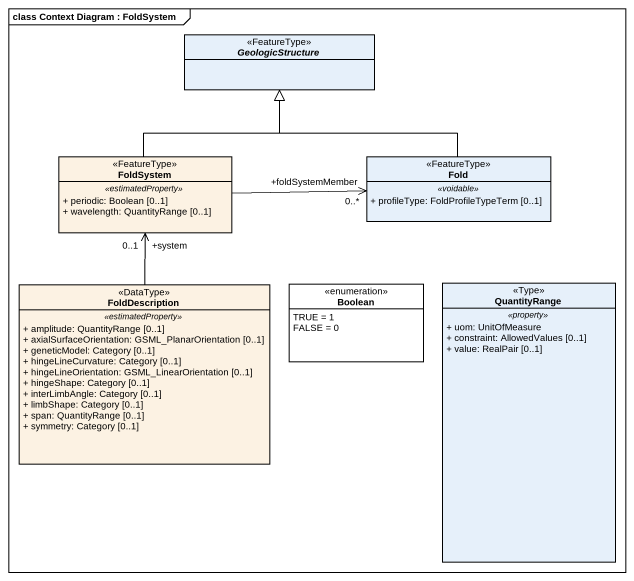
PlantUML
@startuml
mainframe class Context Diagram : FoldSystem
hide circle
hide empty members
skinparam classAttributeIconSize 0
abstract class GeologicStructure <<FeatureType>>
class FoldSystem <<FeatureType>> #FCF2E3 {
  .. <<estimatedProperty>> ..
  + periodic: Boolean [0..1]
  + wavelength: QuantityRange [0..1]
}
class Fold <<FeatureType>> {
  .. <<voidable>> ..
  + profileType: FoldProfileTypeTerm [0..1]
}
class FoldDescription <<DataType>> #FCF2E3 {
  .. <<estimatedProperty>> ..
  + amplitude: QuantityRange [0..1]
  + axialSurfaceOrientation: GSML_PlanarOrientation [0..1]
  + geneticModel: Category [0..1]
  + hingeLineCurvature: Category [0..1]
  + hingeLineOrientation: GSML_LinearOrientation [0..1]
  + hingeShape: Category [0..1]
  + interLimbAngle: Category [0..1]
  + limbShape: Category [0..1]
  + span: QuantityRange [0..1]
  + symmetry: Category [0..1]
}
enum Boolean #FFFFFF {
  TRUE = 1
  FALSE = 0
}
class QuantityRange <<Type>> {
  .. <<property>> ..
  + uom: UnitOfMeasure
  + constraint: AllowedValues [0..1]
  + value: RealPair [0..1]
}
FoldSystem -up-|> GeologicStructure
FoldSystem -right-> "+foldSystemMember\n0..*" Fold
Fold -up-|> GeologicStructure
FoldDescription -up-> "+system\n0..1" FoldSystem
@enduml
